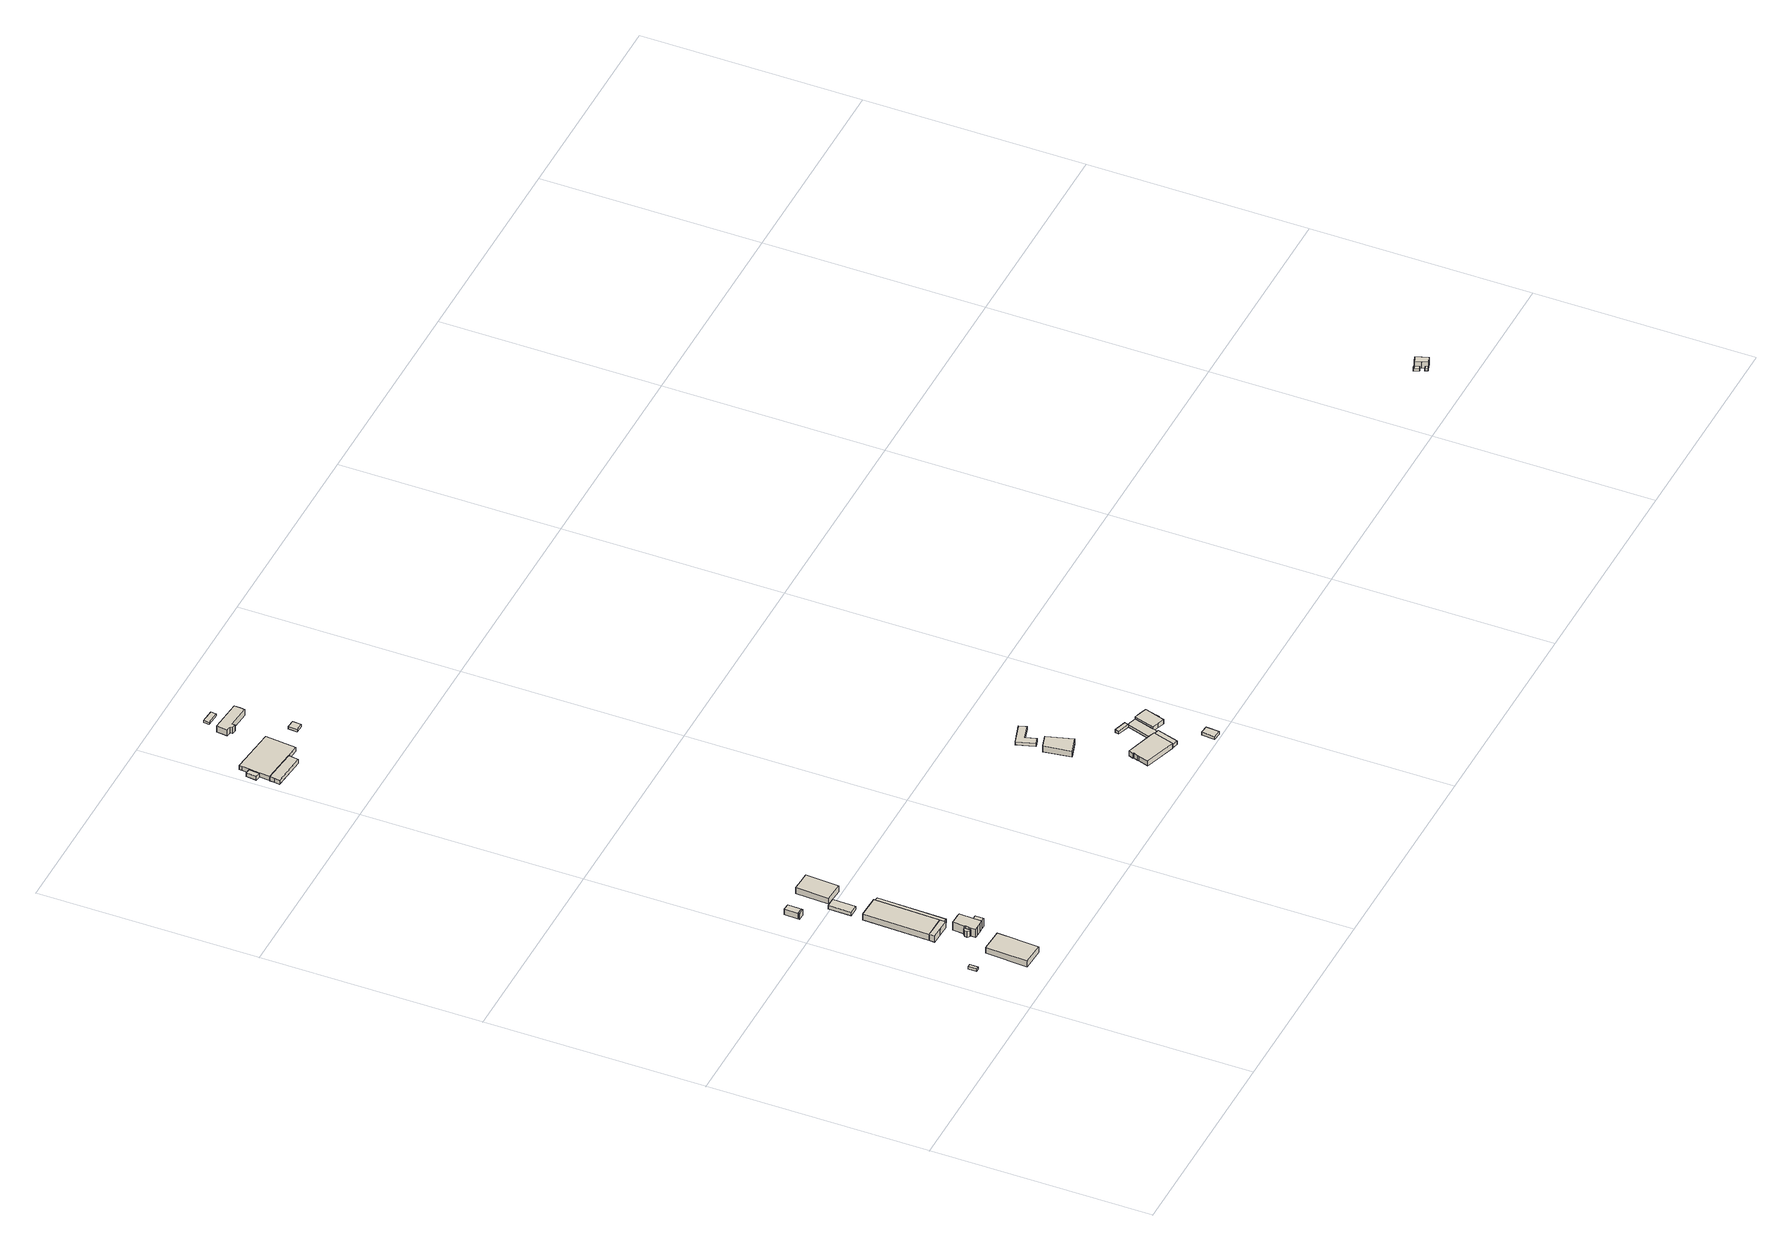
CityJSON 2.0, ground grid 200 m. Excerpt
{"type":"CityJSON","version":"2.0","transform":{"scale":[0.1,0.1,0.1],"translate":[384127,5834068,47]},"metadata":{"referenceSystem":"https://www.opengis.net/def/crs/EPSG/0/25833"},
"CityObjects":{
"building1":{"type":"Building","attributes":{"Gemeindeschluessel":"11000012","BezugspunktDach":"2200","function":"31001_2463","measuredHeight":2.76,"storeysAboveGround":1},"address":[{"country":"Germany","locality":"Berlin","thoroughfareNumber":"20 (1)","thoroughfareName":"Barthstraße"}],"geometry":[{"type":"Solid","lod":"1","boundaries":[[[[0,1,2,3]],[[4,5,6,7]],[[4,7,3,2]],[[5,4,2,1]],[[6,5,1,0]],[[7,6,0,3]]]]}]},
"building2":{"type":"Building","attributes":{"Gemeindeschluessel":"11000012","BezugspunktDach":"2200","function":"31001_3210","measuredHeight":7.16,"storeysAboveGround":1},"address":[{"country":"Germany","locality":"Berlin","thoroughfareNumber":"9 (6)","thoroughfareName":"Am Poloplatz"}],"geometry":[{"type":"Solid","lod":"1","boundaries":[[[[8,9,10,11,12]],[[13,14,15,16,17]],[[13,17,12,11]],[[14,13,11,10]],[[15,14,10,9]],[[16,15,9,8]],[[17,16,8,12]]]]}]},
"building3":{"type":"Building","attributes":{"Gemeindeschluessel":"11000012","BezugspunktDach":"2200","function":"31001_1220","measuredHeight":7.59,"storeysAboveGround":2},"address":[{"country":"Germany","locality":"Berlin","thoroughfareNumber":"9 (1)","thoroughfareName":"Am Poloplatz"}],"geometry":[{"type":"Solid","lod":"1","boundaries":[[[[18,19,20,21,22,23]],[[24,25,26,27,28,29]],[[24,29,23,22]],[[25,24,22,21]],[[26,25,21,20]],[[27,26,20,19]],[[28,27,19,18]],[[29,28,18,23]]]]}]},
"building4":{"type":"Building","attributes":{"Gemeindeschluessel":"11000012","BezugspunktDach":"2200","function":"51009_1610","measuredHeight":6.12,"storeysAboveGround":0},"address":[{"country":"Germany","locality":"Berlin"}],"geometry":[{"type":"Solid","lod":"1","boundaries":[[[[30,31,32,33,34,35,36,37]],[[38,39,40,41,42,43,44,45]],[[38,45,37,36]],[[39,38,36,35]],[[40,39,35,34]],[[41,40,34,33]],[[42,41,33,32]],[[43,42,32,31]],[[44,43,31,30]],[[45,44,30,37]]]]}]},
"building5":{"type":"Building","attributes":{"Gemeindeschluessel":"11000012","BezugspunktDach":"2200","function":"51009_1610","measuredHeight":5.96,"storeysAboveGround":0},"address":[{"country":"Germany","locality":"Berlin"}],"geometry":[{"type":"Solid","lod":"1","boundaries":[[[[46,47,48,49]],[[50,51,52,53]],[[50,53,49,48]],[[51,50,48,47]],[[52,51,47,46]],[[53,52,46,49]]]]}]},
"building6":{"type":"Building","attributes":{"Gemeindeschluessel":"11000012","BezugspunktDach":"2200","function":"31001_1010","measuredHeight":6.11,"storeysAboveGround":2},"address":[{"country":"Germany","locality":"Berlin","thoroughfareNumber":"138","thoroughfareName":"Gollanczstraße"}],"geometry":[{"type":"Solid","lod":"1","boundaries":[[[[54,55,56,57,58,59,60,61]],[[62,63,64,65,66,67,68,69]],[[62,69,61,60]],[[63,62,60,59]],[[64,63,59,58]],[[65,64,58,57]],[[66,65,57,56]],[[67,66,56,55]],[[68,67,55,54]],[[69,68,54,61]]]]}]},
"building7":{"type":"Building","attributes":{"name":"Reithalle","Gemeindeschluessel":"11000012","BezugspunktDach":"2200","function":"31001_3210","measuredHeight":7.58,"storeysAboveGround":1},"address":[{"country":"Germany","locality":"Berlin","thoroughfareNumber":"9 (2)","thoroughfareName":"Am Poloplatz"}],"geometry":[{"type":"Solid","lod":"1","boundaries":[[[[20,70,71,72,22]],[[73,74,75,26,24]],[[73,24,22,72]],[[74,73,72,71]],[[75,74,71,70]],[[26,75,70,20]],[[24,26,20,22]]]]}]},
"building8":{"type":"Building","attributes":{"Gemeindeschluessel":"11000012","function":"31001_2081"},"address":[{"country":"Germany","locality":"Berlin","thoroughfareNumber":"9","thoroughfareName":"Am Poloplatz"}],"children":["building8-1","building8-2"]},
"building8-1":{"type":"BuildingPart","attributes":{"BezugspunktDach":"2200","measuredHeight":11.3,"storeysAboveGround":2},"parents":["building8"],"geometry":[{"type":"Solid","lod":"1","boundaries":[[[[76,77,78,79,80,81,82,83,84,85,86,87,88]],[[43,42,41,40,89,90,91,92,93,94,95,96,97]],[[43,97,88,87]],[[42,43,87,86]],[[41,42,86,85]],[[40,41,85,84]],[[89,40,84,83]],[[90,89,83,82]],[[91,90,82,81]],[[92,91,81,80]],[[93,92,80,79]],[[79,93,79,78]],[[95,94,78,77]],[[96,95,77,76]],[[97,96,76,88]],[[94,93,79,78]]]]}]},
"building8-2":{"type":"BuildingPart","attributes":{"BezugspunktDach":"2200","measuredHeight":8.6,"storeysAboveGround":2},"parents":["building8"],"geometry":[{"type":"Solid","lod":"1","boundaries":[[[[98,99,79,78]],[[93,100,101,94]],[[100,93,79,99]],[[101,100,99,98]],[[94,101,98,78]],[[93,94,78,79]]]]}]},
"building9":{"type":"Building","attributes":{"Gemeindeschluessel":"11000012","BezugspunktDach":"2200","function":"31001_2724","measuredHeight":4.44,"storeysAboveGround":1},"address":[{"country":"Germany","locality":"Berlin","thoroughfareNumber":"9 (4)","thoroughfareName":"Am Poloplatz"}],"geometry":[{"type":"Solid","lod":"1","boundaries":[[[[102,103,104,105,106]],[[107,108,109,110,111]],[[107,111,106,105]],[[108,107,105,104]],[[109,108,104,103]],[[110,109,103,102]],[[111,110,102,106]]]]}]},
"building10":{"type":"Building","attributes":{"Gemeindeschluessel":"11000012","BezugspunktDach":"2200","function":"31001_2724","measuredHeight":3.79,"storeysAboveGround":1},"address":[{"country":"Germany","locality":"Berlin","thoroughfareNumber":"9 (3)","thoroughfareName":"Am Poloplatz"}],"geometry":[{"type":"Solid","lod":"1","boundaries":[[[[112,113,114,115,116]],[[26,75,117,118,119]],[[26,119,116,115]],[[75,26,115,114]],[[117,75,114,113]],[[118,117,113,112]],[[119,118,112,116]]]]}]},
"building11":{"type":"Building","attributes":{"Gemeindeschluessel":"11000012","BezugspunktDach":"2200","function":"31001_2726","measuredHeight":7.48,"storeysAboveGround":2},"address":[{"country":"Germany","locality":"Berlin","thoroughfareNumber":"9 (5)","thoroughfareName":"Am Poloplatz"}],"geometry":[{"type":"Solid","lod":"1","boundaries":[[[[120,121,122,123,124]],[[125,126,127,128,129]],[[125,129,124,123]],[[126,125,123,122]],[[127,126,122,121]],[[128,127,121,120]],[[129,128,120,124]]]]}]},
"building12":{"type":"Building","attributes":{"Gemeindeschluessel":"11000012","function":"31001_2741"},"address":[{"country":"Germany","locality":"Berlin","thoroughfareNumber":"144 (6)","thoroughfareName":"Gollanczstraße"}],"children":["building12-1","building12-2","building12-3"]},
"building12-1":{"type":"BuildingPart","attributes":{"BezugspunktDach":"2200","measuredHeight":7.04,"storeysAboveGround":1},"parents":["building12"],"geometry":[{"type":"MultiSurface","lod":"1","boundaries":[[[130,131,132,133,134,135,136,137,138,139,140]],[[141,142,143,144,145,146,147,148,149,150,151]],[[141,151,140,139]],[[152,153,141,139,138]],[[154,152,142,138,137]],[[144,143,137,136]],[[145,144,136,135]],[[146,145,135,134]],[[147,146,134,133]],[[148,147,133,132]],[[149,148,132,131]],[[150,149,131,130]],[[142,141,153,152]],[[143,142,152,154]],[[151,150,130,140]]]}]},
"building12-2":{"type":"BuildingPart","attributes":{"BezugspunktDach":"2200","measuredHeight":3.8,"storeysAboveGround":1},"parents":["building12"],"geometry":[{"type":"MultiSurface","lod":"1","boundaries":[[[153,154,155,156]],[[157,143,141,158]],[[157,158,156,155]],[[143,157,155,154]],[[158,141,153,156]],[[141,142,152,153]],[[143,154,152,142]]]}]},
"building12-3":{"type":"BuildingPart","attributes":{"BezugspunktDach":"2200","measuredHeight":5.27,"storeysAboveGround":1},"parents":["building12"],"geometry":[{"type":"MultiSurface","lod":"1","boundaries":[[[159,160,161,162,163,164,165]],[[166,167,151,150,168,169,170]],[[166,170,165,164]],[[167,166,164,163]],[[151,167,163,162]],[[150,130,140,162,161]],[[168,150,161,160]],[[169,168,160,159]],[[170,169,159,165]],[[151,140,130,150]]]}]},
"building13":{"type":"Building","attributes":{"Gemeindeschluessel":"11000012","BezugspunktDach":"2200","function":"31001_1010","measuredHeight":7.67,"storeysAboveGround":2},"address":[{"country":"Germany","locality":"Berlin","thoroughfareNumber":"144 (4)","thoroughfareName":"Gollanczstraße"}],"geometry":[{"type":"Solid","lod":"1","boundaries":[[[[171,172,173,174,175,176,177,178,179]],[[180,181,182,183,184,185,186,187,188]],[[180,188,179,178]],[[181,180,178,177]],[[182,181,177,176]],[[183,182,176,175]],[[184,183,175,174]],[[185,184,174,173]],[[186,185,173,172]],[[187,186,172,171]],[[188,187,171,179]]]]}]},
"building14":{"type":"Building","attributes":{"Gemeindeschluessel":"11000012","BezugspunktDach":"2200","function":"31001_2000","measuredHeight":2.71,"storeysAboveGround":1},"address":[{"country":"Germany","locality":"Berlin","thoroughfareNumber":"144 (5)","thoroughfareName":"Gollanczstraße"}],"geometry":[{"type":"Solid","lod":"1","boundaries":[[[[189,190,191,192]],[[193,194,195,196]],[[193,196,192,191]],[[194,193,191,190]],[[195,194,190,189]],[[196,195,189,192]]]]}]},
"building15":{"type":"Building","attributes":{"Gemeindeschluessel":"11000012","BezugspunktDach":"2200","function":"31001_2723","measuredHeight":2.32,"storeysAboveGround":1},"address":[{"country":"Germany","locality":"Berlin","thoroughfareNumber":"144 (7)","thoroughfareName":"Gollanczstraße"}],"geometry":[{"type":"Solid","lod":"1","boundaries":[[[[197,198,199,200]],[[201,202,203,204]],[[201,204,200,199]],[[202,201,199,198]],[[203,202,198,197]],[[204,203,197,200]]]]}]},
"building16":{"type":"Building","attributes":{"Gemeindeschluessel":"11000012","BezugspunktDach":"2200","function":"31001_2720","measuredHeight":7.93,"storeysAboveGround":1},"address":[{"country":"Germany","locality":"Berlin","thoroughfareNumber":"67","thoroughfareName":"Senheimer Straße"}],"geometry":[{"type":"Solid","lod":"1","boundaries":[[[[205,206,207,208]],[[209,210,211,212]],[[209,212,208,207]],[[210,209,207,206]],[[211,210,206,205]],[[212,211,205,208]]]]}]},
"building17":{"type":"Building","attributes":{"Gemeindeschluessel":"11000012","BezugspunktDach":"2200","function":"31001_3200","measuredHeight":6.31,"storeysAboveGround":1},"address":[{"country":"Germany","locality":"Berlin","thoroughfareNumber":"65 (3)","thoroughfareName":"Senheimer Straße"}],"geometry":[{"type":"Solid","lod":"1","boundaries":[[[[213,214,215,216,217,218,219,220,221,222,223]],[[224,225,226,227,228,229,230,231,232,233,234]],[[224,234,223,222]],[[225,224,222,221]],[[226,225,221,220]],[[227,226,220,219]],[[228,227,219,218]],[[229,228,218,217]],[[230,229,217,216]],[[231,230,216,215]],[[232,231,215,214]],[[233,232,214,213]],[[234,233,213,223]]]]}]},
"building18":{"type":"Building","attributes":{"Gemeindeschluessel":"11000012","BezugspunktDach":"2200","function":"31001_2723","measuredHeight":3.25,"storeysAboveGround":1},"address":[{"country":"Germany","locality":"Berlin","thoroughfareNumber":"67 (1)","thoroughfareName":"Senheimer Straße"}],"geometry":[{"type":"Solid","lod":"1","boundaries":[[[[235,236,237,238,239,240]],[[241,242,243,244,245,246]],[[241,246,240,239]],[[242,241,239,238]],[[243,242,238,237]],[[244,243,237,236]],[[245,244,236,235]],[[246,245,235,240]]]]}]},
"building19":{"type":"Building","attributes":{"Gemeindeschluessel":"11000012","BezugspunktDach":"2200","function":"31001_3200","measuredHeight":3.67,"storeysAboveGround":1},"address":[{"country":"Germany","locality":"Berlin","thoroughfareNumber":"65 (1)","thoroughfareName":"Senheimer Straße"}],"geometry":[{"type":"Solid","lod":"1","boundaries":[[[[247,248,249,250,251]],[[252,253,254,255,256]],[[252,256,251,250]],[[253,252,250,249]],[[254,253,249,248]],[[255,254,248,247]],[[256,255,247,251]]]]}]},
"building20":{"type":"Building","attributes":{"Gemeindeschluessel":"11000012","BezugspunktDach":"2200","function":"31001_3200","measuredHeight":2.94,"storeysAboveGround":1},"address":[{"country":"Germany","locality":"Berlin","thoroughfareNumber":"65 (2)","thoroughfareName":"Senheimer Straße"}],"geometry":[{"type":"Solid","lod":"1","boundaries":[[[[257,258,259,260,261]],[[262,263,264,265,266]],[[262,266,261,260]],[[263,262,260,259]],[[264,263,259,258]],[[265,264,258,257]],[[266,265,257,261]]]]}]},
"building21":{"type":"Building","attributes":{"Gemeindeschluessel":"11000012","BezugspunktDach":"2200","function":"51009_1610","measuredHeight":2.91,"storeysAboveGround":0},"address":[{"country":"Germany","locality":"Berlin"}],"geometry":[{"type":"Solid","lod":"1","boundaries":[[[[267,268,269,270,271,258,257,272]],[[273,274,275,276,277,278,230,229]],[[273,229,272,257]],[[274,273,257,258]],[[275,274,258,271]],[[276,275,271,270]],[[277,276,270,269]],[[278,277,269,268]],[[230,278,268,267]],[[229,230,267,272]]]]}]},
"building22":{"type":"Building","attributes":{"Gemeindeschluessel":"11000012","BezugspunktDach":"2200","function":"31001_3200","measuredHeight":2.99,"storeysAboveGround":1},"address":[{"country":"Germany","locality":"Berlin","thoroughfareNumber":"63","thoroughfareName":"Senheimer Straße"}],"geometry":[{"type":"Solid","lod":"1","boundaries":[[[[279,280,281,282]],[[283,284,285,286]],[[283,286,282,281]],[[284,283,281,280]],[[285,284,280,279]],[[286,285,279,282]]]]}]},
"building23":{"type":"Building","attributes":{"Gemeindeschluessel":"11000012","BezugspunktDach":"2200","function":"31001_3200","measuredHeight":5.33,"storeysAboveGround":1},"address":[{"country":"Germany","locality":"Berlin","thoroughfareNumber":"65","thoroughfareName":"Senheimer Straße"}],"geometry":[{"type":"Solid","lod":"1","boundaries":[[[[287,288,289,290,291,292,293,294]],[[295,296,297,298,299,300,301,302]],[[295,302,294,293]],[[296,295,293,292]],[[297,296,292,291]],[[298,297,291,290]],[[299,298,290,289]],[[300,299,289,288]],[[301,300,288,287]],[[302,301,287,294]]]]}]},
"building24":{"type":"Building","attributes":{"Gemeindeschluessel":"11000012","BezugspunktDach":"2200","function":"51009_1610","measuredHeight":2.89,"storeysAboveGround":0},"address":[{"country":"Germany","locality":"Berlin"}],"geometry":[{"type":"Solid","lod":"1","boundaries":[[[[303,304,305,306]],[[307,308,309,310]],[[307,310,306,305]],[[308,307,305,304]],[[309,308,304,303]],[[310,309,303,306]]]]}]},
"building25":{"type":"Building","attributes":{"Gemeindeschluessel":"11000012","BezugspunktDach":"2200","function":"51009_1611","measuredHeight":2.52,"storeysAboveGround":0},"address":[{"country":"Germany","locality":"Berlin"}],"geometry":[{"type":"Solid","lod":"1","boundaries":[[[[311,312,313,314,315,316]],[[317,318,319,320,321,322]],[[317,322,316,315]],[[318,317,315,314]],[[319,318,314,313]],[[320,319,313,312]],[[321,320,312,311]],[[322,321,311,316]]]]}]},
"building26":{"type":"Building","attributes":{"Gemeindeschluessel":"11000012","BezugspunktDach":"2200","function":"31001_2723","measuredHeight":2.24,"storeysAboveGround":1},"address":[{"country":"Germany","locality":"Berlin","thoroughfareNumber":"2 (2)","thoroughfareName":"Schwarzkittelweg"}],"geometry":[{"type":"Solid","lod":"1","boundaries":[[[[323,324,325,326]],[[327,328,329,330]],[[327,330,326,325]],[[328,327,325,324]],[[329,328,324,323]],[[330,329,323,326]]]]}]},
"building27":{"type":"Building","attributes":{"Gemeindeschluessel":"11000012","BezugspunktDach":"2200","function":"31001_1010","measuredHeight":7.82,"storeysAboveGround":1},"address":[{"country":"Germany","locality":"Berlin","thoroughfareNumber":"2","thoroughfareName":"Schwarzkittelweg"}],"geometry":[{"type":"Solid","lod":"1","boundaries":[[[[331,332,333,334,335,336]],[[337,338,339,340,341,342]],[[337,342,336,335]],[[338,337,335,334]],[[339,338,334,333]],[[340,339,333,332]],[[341,340,332,331]],[[342,341,331,336]]]]}]}
},
"vertices":[
[269,584,38],[271,661,38],[240,661,38],[239,584,38],[240,661,13],[271,661,13],[269,584,13],[239,584,13],
[677,224,67],[697,605,67],[595,611,67],[493,616,67],[470,235,67],[493,616,4],[595,611,4],[697,605,4],[677,224,4],[470,235,4],
[524,1037,93],[625,1034,93],[627,1087,93],[526,1090,93],[425,1093,93],[423,1040,93],[425,1093,28],[526,1090,28],[627,1087,28],[625,1034,28],[524,1037,28],[423,1040,28],
[605,808,90],[616,807,90],[617,820,90],[618,852,90],[618,864,90],[607,864,90],[590,847,90],[589,825,90],[590,847,29],[607,864,29],[618,864,29],[618,852,29],[617,820,29],[616,807,29],[605,808,29],[589,825,29],
[284,2162,94],[285,2177,94],[231,2179,94],[231,2164,94],[231,2179,35],[285,2177,35],[284,2162,35],[231,2164,35],
[231,2164,95],[231,2179,95],[285,2177,95],[284,2162,95],[287,2162,95],[292,2300,95],[233,2302,95],[228,2164,95],[233,2302,34],[292,2300,34],[287,2162,34],[284,2162,34],[285,2177,34],[231,2179,34],[231,2164,34],[228,2164,34],
[643,1687,93],[543,1690,93],[442,1693,93],[442,1693,28],[543,1690,28],[643,1687,28],
[651,760,115],[697,759,115],[732,759,115],[735,837,115],[739,967,115],[706,968,115],[665,969,115],[622,970,115],[618,864,115],[618,852,115],[617,820,115],[616,807,115],[615,761,115],[622,970,29],[665,969,29],[706,968,29],[739,967,29],[735,837,29],[732,759,29],[697,759,29],[651,760,29],[615,761,29],
[769,758,115],[772,835,115],[772,835,29],[769,758,29],
[529,1796,71],[532,2005,71],[488,2006,71],[445,2006,71],[443,1797,71],[445,2006,35],[488,2006,35],[532,2005,35],[529,1796,35],[443,1797,35],
[687,1060,66],[705,1686,66],[643,1687,66],[627,1087,66],[626,1063,66],[705,1686,28],[687,1060,28],[626,1063,28],
[680,2016,99],[695,2320,99],[605,2324,99],[514,2328,99],[501,2026,99],[514,2328,36],[605,2324,36],[695,2320,36],[680,2016,36],[501,2026,36],
[355,6798,92],[476,6786,92],[490,6928,92],[504,7070,92],[173,7104,92],[77,7114,92],[75,7087,92],[67,7019,92],[63,6972,92],[58,6924,92],[48,6829,92],[58,6924,50],[63,6972,50],[67,7019,50],[75,7087,50],[77,7114,50],[173,7104,50],[504,7070,50],[490,6928,50],[476,6786,50],[355,6798,50],[48,6829,50],[63,6972,88],[58,6924,88],[67,7019,88],
[18,7024,88],[8,6929,88],[18,7024,50],[8,6929,50],
[345,6705,93],[350,6752,93],[355,6798,93],[48,6829,93],[48,6826,93],[43,6782,93],[38,6736,93],[43,6782,50],[48,6826,50],[350,6752,50],[345,6705,50],[38,6736,50],
[477,7377,109],[476,7353,109],[515,7349,109],[516,7374,109],[727,7356,109],[731,7406,109],[735,7456,109],[442,7481,109],[433,7381,109],[442,7481,45],[735,7456,45],[731,7406,45],[727,7356,45],[516,7374,45],[515,7349,45],[476,7353,45],[477,7377,45],[433,7381,45],
[790,6879,67],[794,6959,67],[723,6965,67],[717,6885,67],[723,6965,40],[794,6959,40],[790,6879,40],[717,6885,40],
[624,7565,70],[628,7616,70],[505,7626,70],[501,7575,70],[505,7626,46],[628,7616,46],[624,7565,46],[501,7575,46],
[3059,1000,69],[3211,1045,69],[3142,1282,69],[3020,1246,69],[3142,1282,9],[3211,1045,9],[3059,1000,9],[3020,1246,9],
[3477,288,79],[3505,378,79],[3509,391,79],[3538,481,79],[3500,493,79],[3244,572,79],[3228,528,79],[3234,526,79],[3220,482,79],[3216,468,79],[3188,379,79],[3216,468,27],[3220,482,27],[3234,526,27],[3228,528,27],[3244,572,27],[3500,493,27],[3538,481,27],[3509,391,27],[3505,378,27],[3477,288,27],[3188,379,27],
[3053,1317,47],[3115,1336,47],[3086,1434,47],[3220,1474,47],[3200,1543,47],[3003,1485,47],[3200,1543,15],[3220,1474,15],[3086,1434,15],[3115,1336,15],[3053,1317,15],[3003,1485,15],
[3529,271,70],[3589,465,70],[3538,481,70],[3477,288,70],[3476,288,70],[3477,288,33],[3538,481,33],[3589,465,33],[3529,271,33],[3476,288,33],
[3574,729,56],[3575,732,56],[3583,763,56],[3470,798,56],[3462,764,56],[3470,798,26],[3583,763,26],[3575,732,26],[3574,729,26],[3462,764,26],
[3538,481,56],[3589,465,56],[3607,517,56],[3602,518,56],[3660,705,56],[3500,493,56],[3574,729,27],[3575,732,27],[3660,705,27],[3602,518,27],[3607,517,27],[3589,465,27],
[3776,5,74],[3784,126,74],[3710,132,74],[3701,10,74],[3710,132,44],[3784,126,44],[3776,5,44],[3701,10,44],
[3662,499,80],[3722,479,80],[3741,539,80],[3745,551,80],[3782,665,80],[3721,685,80],[3660,705,80],[3602,518,80],[3660,705,34],[3721,685,34],[3782,665,34],[3745,551,34],[3741,539,34],[3722,479,34],[3662,499,34],[3602,518,34],
[3757,533,67],[3764,563,67],[3751,568,67],[3741,539,67],[3751,568,38],[3764,563,38],[3757,533,38],[3741,539,38],
[8701,427,41],[8717,434,41],[8733,441,41],[8713,488,41],[8697,482,41],[8681,475,41],[8697,482,19],[8713,488,19],[8733,441,19],[8717,434,19],[8701,427,19],[8681,475,19],
[8731,366,42],[8759,377,42],[8750,401,42],[8722,390,42],[8750,401,19],[8759,377,19],[8731,366,19],[8722,390,19],
[8743,430,84],[8765,376,84],[8821,398,84],[8799,452,84],[8778,507,84],[8721,484,84],[8778,507,19],[8799,452,19],[8821,398,19],[8765,376,19],[8743,430,19],[8721,484,19]
]}
